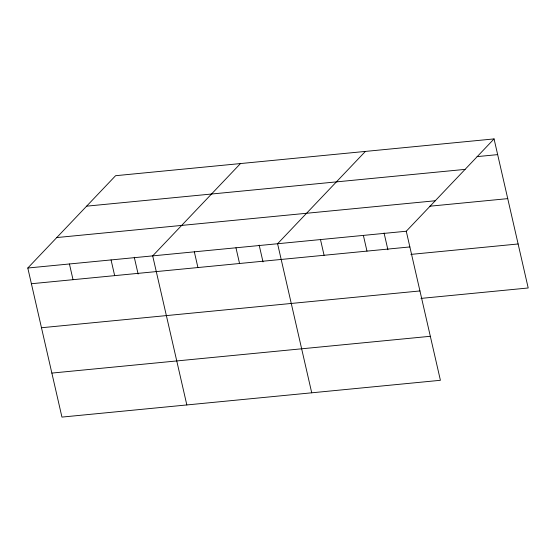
<?xml version="1.0" encoding="UTF-8"?>
<svg xmlns="http://www.w3.org/2000/svg" width="556" height="556" viewBox="0 0 556 556"><rect width="100%" height="100%" fill="white"/><g stroke="black" fill="none" stroke-linecap="round" stroke-linejoin="round"><path stroke-width="0.83" d="M494.062 138.91L406.269 231.233L440.408 380.297L61.938 417.09L27.8 268.02L115.592 175.703L494.062 138.91L528.2 287.98L420.968 298.405M240.484 163.561L152.691 255.878L186.837 404.949M365.382 151.42L277.59 243.736L311.728 392.807M477.069 156.625L497.655 154.624M86.618 206.165L465.087 169.378M56.768 237.558L435.237 200.765M429.67 206.22L507.739 198.631M27.8 268.02L406.269 231.233M31.4 283.734L409.869 246.94M410.891 254.398L518.122 243.973M41.478 327.741L419.947 290.948M51.861 373.083L430.33 336.29M384.057 232.971L387.9 249.762M363.374 235.396L366.974 251.11M320.485 239.566L324.078 255.28M259.165 245.113L263.009 261.904M235.959 247.788L239.553 263.495M194.329 251.833L197.922 267.547M134.267 257.254L138.117 274.045M111.061 259.93L114.661 275.637M69.43 263.975L73.031 279.682"/></g></svg>
